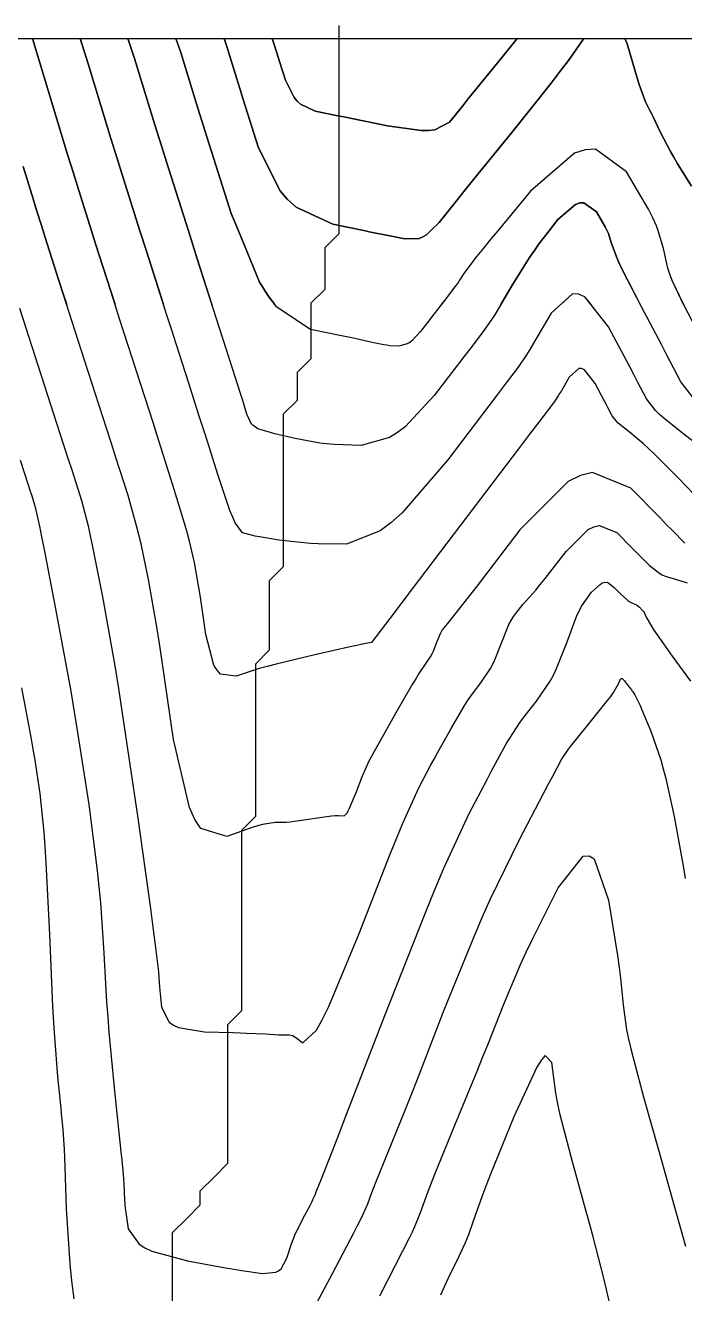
# Model space of a CAD drawing. Header units: metres. Extents: x 837117 to 838479, y 1189012 to 1191015.
# Drawn here: x 838301.2 to 838348.7, y 1190923.4 to 1191014.8 of the extents above; entities that cross this region are included whole.
import ezdxf

# ---------------------------------------------------------------- set-up
doc = ezdxf.new("R2010")
doc.units = ezdxf.units.M
doc.header["$LTSCALE"] = 0.3
for name, color, linetype in [('COTAS 10', 1, 'Continuous'), ('COTAS INT', 252, 'Continuous'), ('DRENAJE', 5, 'Continuous'), ('MARCO IMP', 130, 'Continuous')]:
    doc.layers.add(name, color=color, linetype=linetype)

msp = doc.modelspace()

# ---------------------------------------------------------------- linework, layer by layer
at = {"layer": 'COTAS 10'}
msp.add_lwpolyline([(838330.422, 1191000), (838330.136, 1190999.725), (838329.87, 1190999.576), (838329.599, 1190999.468), (838328.574, 1190999.421), (838327.135, 1190999.717), (838326.602, 1190999.826), (838326.011, 1190999.947), (838325.75, 1191000), (838323.392, 1191000.479), (838320.745, 1191001.706), (838320.136, 1191002.263), (838319.581, 1191002.916), (838318.024, 1191006.061), (838316.943, 1191009.46), (838316.687, 1191010.272), (838316.451, 1191011.027), (838315.754, 1191013.292), (838315.561, 1191013.872), (838315.754, 1191013.292), (838316.451, 1191011.027), (838316.687, 1191010.272), (838316.943, 1191009.46), (838318.024, 1191006.061), (838319.581, 1191002.916), (838320.136, 1191002.263), (838320.745, 1191001.706), (838323.392, 1191000.479), (838325.75, 1191000), (838326.011, 1190999.947), (838326.602, 1190999.826), (838327.135, 1190999.717), (838328.574, 1190999.421), (838329.599, 1190999.468), (838329.87, 1190999.576), (838330.136, 1190999.725), (838330.422, 1191000), (838331.052, 1191000.605), (838332.391, 1191002.3), (838332.923, 1191002.962), (838333.526, 1191003.709), (838336.288, 1191007.104), (838339.122, 1191010.656), (838339.77, 1191011.501), (838340.358, 1191012.287), (838341.465, 1191013.872), (838340.358, 1191012.287), (838339.77, 1191011.501), (838339.122, 1191010.656), (838336.288, 1191007.104), (838333.526, 1191003.709), (838332.923, 1191002.962), (838332.391, 1191002.3), (838331.052, 1191000.605)], close=True, dxfattribs=at)
for points in [[(838349.237, 1191003.216), (838348.207, 1191004.885), (838347.957, 1191005.313), (838347.722, 1191005.727), (838347.003, 1191007.1), (838346.459, 1191008.214), (838346.336, 1191008.464), (838346.224, 1191008.689), (838345.916, 1191009.294), (838345.573, 1191010.205), (838345.439, 1191010.623), (838345.288, 1191011.114), (838344.601, 1191013.484), (838344.421, 1191013.872), (838344.601, 1191013.484), (838345.288, 1191011.114), (838345.439, 1191010.623), (838345.573, 1191010.205), (838345.916, 1191009.294), (838346.224, 1191008.689), (838346.336, 1191008.464), (838346.459, 1191008.214), (838347.003, 1191007.1), (838347.722, 1191005.727), (838347.957, 1191005.313), (838348.207, 1191004.885), (838349.237, 1191003.216)], [(838301.088, 1191004.641), (838301.796, 1191002.31), (838301.969, 1191001.747), (838302.132, 1191001.22), (838302.516, 1191000), (838302.638, 1190999.612), (838303.346, 1190997.408), (838303.637, 1190996.506), (838303.969, 1190995.476), (838304.221, 1190994.695)], [(838348.748, 1190977.517), (838347.829, 1190978.439), (838347.437, 1190978.837), (838346.984, 1190979.298), (838344.85, 1190981.479), (838342.087, 1190982.593), (838341.239, 1190982.38), (838340.354, 1190981.942), (838336.857, 1190978.477), (838333.782, 1190974.435), (838333.164, 1190973.632), (838332.647, 1190972.966), (838331.619, 1190971.703), (838331.279, 1190971.272), (838331.195, 1190971.13), (838331.116, 1190970.978), (838330.864, 1190970.35), (838330.617, 1190969.711), (838330.539, 1190969.552), (838330.458, 1190969.402), (838330.133, 1190968.927), (838329.583, 1190968.111), (838329.36, 1190967.746), (838329.106, 1190967.32), (838327.933, 1190965.279), (838326.795, 1190963.256), (838326.563, 1190962.842), (838326.367, 1190962.49), (838325.959, 1190961.747), (838325.714, 1190961.204), (838325.62, 1190960.979), (838325.515, 1190960.72), (838325.043, 1190959.517), (838324.58, 1190958.399), (838324.481, 1190958.194), (838324.394, 1190958.035), (838324.185, 1190957.842), (838323.775, 1190957.876), (838323.561, 1190957.86), (838323.303, 1190957.834), (838320.626, 1190957.455), (838320.31, 1190957.42), (838320.022, 1190957.395), (838319.228, 1190957.374), (838318.328, 1190957.242), (838317.975, 1190957.146), (838317.577, 1190957.024), (838315.762, 1190956.369), (838313.89, 1190956.942), (838313.456, 1190957.595), (838313.058, 1190958.462), (838311.924, 1190963.375), (838311.101, 1190968.978), (838310.899, 1190970.279), (838310.709, 1190971.473), (838310.118, 1190974.879), (838309.576, 1190977.45), (838309.418, 1190978.117), (838309.256, 1190978.764), (838308.639, 1190980.936), (838307.77, 1190983.677), (838307.448, 1190984.682), (838307.092, 1190985.794), (838305.511, 1190990.701), (838303.969, 1190995.476), (838303.637, 1190996.506), (838303.346, 1190997.408), (838302.638, 1190999.612), (838302.516, 1191000), (838302.132, 1191001.22), (838301.969, 1191001.747), (838301.796, 1191002.31), (838301.088, 1191004.641)], [(838343.466, 1190922.206), (838342.914, 1190924.557), (838342.138, 1190927.536), (838341.898, 1190928.429), (838341.647, 1190929.352), (838340.649, 1190932.931), (838339.771, 1190936.322), (838339.595, 1190937.127), (838339.448, 1190937.874), (838339.159, 1190940.087), (838338.681, 1190940.604), (838338.415, 1190940.281), (838338.092, 1190939.757), (838336.44, 1190936.183), (838334.753, 1190932.056), (838334.407, 1190931.183), (838334.114, 1190930.427), (838333.494, 1190928.671), (838333.163, 1190927.67), (838333.052, 1190927.389), (838332.933, 1190927.107), (838332.434, 1190926.077), (838331.705, 1190924.568), (838331.441, 1190923.984), (838331.149, 1190923.328)]]:
    msp.add_lwpolyline(points, dxfattribs=at)
at = {"layer": 'COTAS INT'}
for points in [[(838349.96, 1190980.473), (838348.288, 1190982.182), (838346.531, 1190983.937), (838346.128, 1190984.322), (838345.762, 1190984.663), (838344.739, 1190985.528), (838344.074, 1190986.058), (838343.932, 1190986.187), (838343.809, 1190986.309), (838343.519, 1190986.684), (838343.227, 1190987.239), (838343.103, 1190987.474), (838342.96, 1190987.744), (838342.287, 1190989.015), (838341.518, 1190989.997), (838341.314, 1190990.085), (838341.114, 1190990.093), (838340.423, 1190989.46), (838339.854, 1190988.49), (838339.73, 1190988.286), (838339.622, 1190988.11), (838339.353, 1190987.706), (838338.222, 1190986.22), (838337.57, 1190985.361), (838336.772, 1190984.308), (838332.664, 1190978.89), (838328.587, 1190973.515), (838327.808, 1190972.489), (838327.181, 1190971.664), (838326.181, 1190970.355), (838326.17, 1190970.356), (838326.163, 1190970.356), (838326.149, 1190970.358), (838325.519, 1190970.223), (838325.128, 1190970.136), (838324.643, 1190970.029), (838322.105, 1190969.466), (838319.316, 1190968.802), (838318.672, 1190968.632), (838318.083, 1190968.468), (838316.421, 1190967.923), (838315.297, 1190968.073), (838315.048, 1190968.348), (838314.825, 1190968.723), (838314.245, 1190970.917), (838313.873, 1190973.45), (838313.782, 1190974.039), (838313.696, 1190974.578), (838313.429, 1190976.118), (838313.066, 1190977.655), (838312.921, 1190978.193), (838312.755, 1190978.779), (838311.995, 1190981.3), (838311.033, 1190984.345), (838310.741, 1190985.262), (838310.438, 1190986.21), (838309.252, 1190989.9), (838308.033, 1190993.678), (838307.71, 1190994.681), (838307.394, 1190995.667), (838306.301, 1190999.072), (838306.009, 1191000), (838305.093, 1191002.913), (838304.703, 1191004.173), (838304.29, 1191005.519), (838302.598, 1191011.087), (838301.756, 1191013.872), (838302.598, 1191011.087), (838304.29, 1191005.519), (838304.703, 1191004.173), (838305.093, 1191002.913), (838306.009, 1191000), (838306.301, 1190999.072), (838307.394, 1190995.667), (838307.705, 1190994.695)], [(838350.309, 1190984.1), (838348.702, 1190985.344), (838347.224, 1190986.52), (838346.91, 1190986.806), (838346.637, 1190987.076), (838345.993, 1190987.907), (838345.345, 1190989.14), (838345.069, 1190989.662), (838344.752, 1190990.262), (838343.26, 1190993.082), (838341.552, 1190995.261), (838341.099, 1190995.456), (838340.655, 1190995.475), (838339.121, 1190994.07), (838337.858, 1190991.917), (838337.584, 1190991.464), (838337.343, 1190991.073), (838336.746, 1190990.178), (838335.736, 1190988.857), (838335.235, 1190988.199), (838334.638, 1190987.412), (838331.68, 1190983.513), (838328.38, 1190979.703), (838327.567, 1190978.974), (838326.798, 1190978.385), (838324.384, 1190977.435), (838322.344, 1190977.461), (838321.811, 1190977.488), (838321.292, 1190977.524), (838319.529, 1190977.727), (838318.104, 1190977.966), (838317.798, 1190978.024), (838317.529, 1190978.08), (838316.875, 1190978.254), (838316.36, 1190978.979), (838316.179, 1190979.382), (838315.981, 1190979.873), (838315.127, 1190982.375), (838314.213, 1190985.277), (838313.978, 1190986.019), (838313.751, 1190986.735), (838312.993, 1190989.099), (838312.098, 1190991.879), (838311.784, 1190992.857), (838311.441, 1190993.925), (838309.964, 1190998.532), (838309.499, 1191000), (838308.311, 1191003.755), (838307.857, 1191005.211), (838307.405, 1191006.67), (838305.785, 1191011.976), (838305.194, 1191013.872), (838305.785, 1191011.976), (838307.405, 1191006.67), (838307.857, 1191005.211), (838308.311, 1191003.755), (838309.499, 1191000), (838309.964, 1190998.532), (838311.194, 1190994.695)], [(838335.493, 1190994.695), (838336.363, 1190996.158), (838337.559, 1190998.083), (838337.907, 1190998.593), (838338.262, 1190999.093), (838338.968, 1191000), (838339.604, 1191000.818), (838340.874, 1191001.915), (838341.183, 1191002.019), (838341.474, 1191002.037), (838342.374, 1191001.384), (838343.012, 1191000.302), (838343.14, 1191000.051), (838343.163, 1191000), (838343.14, 1191000.051), (838343.012, 1191000.302), (838342.374, 1191001.384), (838341.474, 1191002.037), (838341.183, 1191002.019), (838340.874, 1191001.915), (838339.604, 1191000.818), (838338.968, 1191000), (838338.262, 1190999.093), (838337.907, 1190998.593), (838337.559, 1190998.083), (838336.363, 1190996.158), (838335.323, 1190994.41), (838335.074, 1190994.011), (838334.841, 1190993.649), (838334.139, 1190992.649), (838333.251, 1190991.495), (838332.9, 1190991.036), (838332.504, 1190990.516), (838330.697, 1190988.136), (838328.61, 1190985.898), (838328.038, 1190985.469), (838327.469, 1190985.122), (838325.434, 1190984.555), (838323.476, 1190984.611), (838322.956, 1190984.657), (838322.444, 1190984.716), (838320.672, 1190985.037), (838319.218, 1190985.393), (838318.906, 1190985.474), (838318.634, 1190985.547), (838317.983, 1190985.746), (838317.624, 1190986), (838317.537, 1190986.107), (838317.456, 1190986.23), (838317.207, 1190986.807), (838317.005, 1190987.45), (838316.952, 1190987.615), (838316.902, 1190987.774), (838316.734, 1190988.298), (838316.162, 1190990.081), (838315.488, 1190992.183), (838313.627, 1190997.993), (838312.989, 1191000), (838311.55, 1191004.528), (838311.045, 1191006.135), (838310.57, 1191007.655), (838309.108, 1191012.414), (838308.634, 1191013.872), (838309.108, 1191012.414), (838310.57, 1191007.655), (838311.045, 1191006.135), (838311.55, 1191004.528), (838312.989, 1191000), (838313.627, 1190997.993), (838314.683, 1190994.695)], [(838349.62, 1190992.875), (838348.669, 1190994.674), (838347.844, 1190996.433), (838347.674, 1190996.881), (838347.529, 1190997.312), (838347.215, 1190998.728), (838346.828, 1191000), (838346.715, 1191000.373), (838346.452, 1191000.947), (838346.136, 1191001.574), (838344.543, 1191004.27), (838342.302, 1191005.899), (838341.576, 1191005.854), (838340.805, 1191005.593), (838337.639, 1191002.859), (838335.266, 1191000), (838334.804, 1190999.444), (838334.241, 1190998.754), (838333.773, 1190998.174), (838332.888, 1190997.005), (838332.523, 1190996.444), (838332.384, 1190996.248), (838332.229, 1190996.035), (838331.533, 1190995.12), (838330.765, 1190994.132), (838330.565, 1190993.873), (838330.371, 1190993.62), (838329.713, 1190992.758), (838329.096, 1190992.097), (838328.927, 1190991.97), (838328.758, 1190991.867), (838328.157, 1190991.699), (838327.497, 1190991.735), (838327.291, 1190991.761), (838327.076, 1190991.793), (838326.22, 1190991.967), (838324.98, 1190992.245), (838324.525, 1190992.342), (838324.02, 1190992.448), (838321.79, 1190992.907), (838319.362, 1190994.504), (838318.732, 1190995.327), (838318.121, 1190996.317), (838316.594, 1191000), (838316.069, 1191001.267), (838314.337, 1191006.712), (838313.927, 1191008.013), (838313.548, 1191009.225), (838312.431, 1191012.853), (838312.092, 1191013.872), (838312.431, 1191012.853), (838313.548, 1191009.225), (838313.927, 1191008.013), (838314.337, 1191006.712), (838316.069, 1191001.267), (838316.594, 1191000), (838318.121, 1190996.317), (838318.732, 1190995.327), (838319.216, 1190994.695)], [(838348.659, 1190994.695), (838347.844, 1190996.433), (838347.674, 1190996.881), (838347.529, 1190997.312), (838347.215, 1190998.728), (838346.828, 1191000), (838346.715, 1191000.373), (838346.452, 1191000.947), (838346.136, 1191001.574), (838344.543, 1191004.27), (838342.302, 1191005.899), (838341.576, 1191005.854), (838340.805, 1191005.593), (838337.639, 1191002.859), (838335.266, 1191000), (838334.804, 1190999.444), (838334.241, 1190998.754), (838333.773, 1190998.174), (838332.888, 1190997.005), (838332.523, 1190996.444), (838332.384, 1190996.248), (838332.229, 1190996.035), (838331.533, 1190995.12), (838331.203, 1190994.695)], [(838349.465, 1190987.842), (838348.467, 1190989.131), (838347.676, 1190990.638), (838347.384, 1190991.193), (838347.059, 1190991.808), (838345.622, 1190994.525), (838344.288, 1190997.126), (838344.028, 1190997.667), (838343.816, 1190998.131), (838343.446, 1190999.16), (838343.245, 1190999.82), (838343.163, 1191000), (838343.245, 1190999.82), (838343.446, 1190999.16), (838343.816, 1190998.131), (838344.028, 1190997.667), (838344.288, 1190997.126), (838345.535, 1190994.695)], [(838341.996, 1190994.695), (838341.552, 1190995.261), (838341.099, 1190995.456), (838340.655, 1190995.475), (838339.804, 1190994.695)], [(838300.814, 1190994.442), (838302.392, 1190989.575), (838303.975, 1190984.666), (838304.311, 1190983.621), (838304.603, 1190982.714), (838305.284, 1190980.573), (838305.756, 1190978.749), (838305.915, 1190978.041), (838306.086, 1190977.246), (838306.807, 1190973.64), (838307.678, 1190968.68), (838307.944, 1190967.031), (838308.221, 1190965.262), (838309.312, 1190957.876), (838310.25, 1190951.182), (838310.432, 1190949.849), (838310.579, 1190948.741), (838310.828, 1190946.621), (838310.876, 1190945.839), (838310.897, 1190945.575), (838310.922, 1190945.291), (838311.04, 1190944.091), (838311.602, 1190943.007), (838311.906, 1190942.795), (838312.276, 1190942.621), (838314.151, 1190942.311), (838316.221, 1190942.25), (838316.715, 1190942.232), (838317.173, 1190942.214), (838318.542, 1190942.148), (838319.497, 1190942.099), (838319.695, 1190942.092), (838319.865, 1190942.089), (838320.239, 1190942.099), (838320.507, 1190942.028), (838320.61, 1190941.972), (838320.724, 1190941.901), (838321.242, 1190941.514), (838322.225, 1190942.426), (838322.633, 1190943.173), (838323.1, 1190944.135), (838325.278, 1190949.395), (838327.498, 1190955.056), (838327.991, 1190956.27), (838328.432, 1190957.331), (838329.586, 1190959.886), (838330.436, 1190961.489), (838330.685, 1190961.949), (838330.94, 1190962.415), (838331.911, 1190964.16), (838332.861, 1190965.766), (838333.102, 1190966.145), (838333.335, 1190966.496), (838334.096, 1190967.527), (838334.748, 1190968.48), (838334.911, 1190968.781), (838335.066, 1190969.098), (838335.562, 1190970.379), (838336.066, 1190971.639), (838336.226, 1190971.943), (838336.394, 1190972.228), (838337.076, 1190973.093), (838338.004, 1190974.128), (838338.327, 1190974.519), (838338.68, 1190974.956), (838340.196, 1190976.914), (838341.792, 1190978.495), (838342.196, 1190978.695), (838342.583, 1190978.792), (838343.844, 1190978.284), (838344.908, 1190977.2), (838345.171, 1190976.935), (838345.421, 1190976.684), (838346.207, 1190975.903), (838346.918, 1190975.336), (838347.119, 1190975.219), (838347.321, 1190975.121), (838348.07, 1190974.913), (838348.907, 1190974.649)], [(838300.873, 1190983.496), (838301.451, 1190981.703), (838301.574, 1190981.322), (838301.68, 1190980.991), (838301.929, 1190980.209), (838302.256, 1190978.734), (838302.412, 1190977.966), (838302.596, 1190977.041), (838303.496, 1190972.401), (838304.51, 1190966.854), (838304.765, 1190965.358), (838305.01, 1190963.878), (838305.804, 1190958.676), (838306.413, 1190953.938), (838306.54, 1190952.75), (838306.65, 1190951.617), (838306.899, 1190947.974), (838307.099, 1190944.446), (838307.178, 1190943.386), (838307.267, 1190942.289), (838307.672, 1190938.026), (838308.054, 1190934.367), (838308.129, 1190933.652), (838308.19, 1190933.065), (838308.297, 1190932.019), (838308.316, 1190931.698), (838308.322, 1190931.568), (838308.327, 1190931.419), (838308.349, 1190930.734), (838308.409, 1190929.846), (838308.439, 1190929.569), (838308.474, 1190929.28), (838308.65, 1190928.124), (838309.435, 1190927.011), (838309.854, 1190926.749), (838310.361, 1190926.506), (838312.92, 1190925.796), (838315.655, 1190925.304), (838316.273, 1190925.199), (838316.83, 1190925.108), (838318.337, 1190924.891), (838319.281, 1190924.982), (838319.482, 1190925.085), (838319.659, 1190925.221), (838320.08, 1190925.993), (838320.412, 1190927.031), (838320.531, 1190927.335), (838320.663, 1190927.646), (838321.239, 1190928.83), (838321.772, 1190929.842), (838321.877, 1190930.045), (838321.963, 1190930.215), (838322.117, 1190930.55), (838322.2, 1190930.781), (838322.241, 1190930.886), (838322.29, 1190931.008), (838322.531, 1190931.596), (838323.414, 1190933.846), (838323.868, 1190935.016), (838324.412, 1190936.424), (838327.132, 1190943.483), (838330.08, 1190950.949), (838330.767, 1190952.613), (838331.398, 1190954.103), (838333.212, 1190958.025), (838334.505, 1190960.487), (838334.807, 1190961.055), (838335.085, 1190961.575), (838335.889, 1190963.042), (838336.615, 1190964.212), (838336.845, 1190964.545), (838337.086, 1190964.882), (838338.06, 1190966.128), (838339.038, 1190967.557), (838339.282, 1190968.009), (838339.515, 1190968.485), (838340.26, 1190970.409), (838340.939, 1190972.223), (838341.13, 1190972.631), (838341.322, 1190972.997), (838342.027, 1190973.979), (838342.64, 1190974.524), (838342.773, 1190974.615), (838342.891, 1190974.681), (838343.188, 1190974.703), (838343.447, 1190974.484), (838343.542, 1190974.399), (838343.646, 1190974.302), (838344.106, 1190973.86), (838344.559, 1190973.443), (838344.659, 1190973.362), (838344.748, 1190973.296), (838344.979, 1190973.18), (838345.154, 1190973.124), (838345.209, 1190973.096), (838345.265, 1190973.062), (838345.49, 1190972.894), (838345.709, 1190972.659), (838345.763, 1190972.584), (838345.813, 1190972.503), (838345.968, 1190972.173), (838346.337, 1190971.522), (838346.523, 1190971.239), (838346.745, 1190970.911), (838347.847, 1190969.357), (838349.15, 1190967.562)], [(838321.832, 1190922.004), (838323.366, 1190924.897), (838324.898, 1190927.814), (838325.201, 1190928.406), (838325.45, 1190928.904), (838325.909, 1190929.924), (838326.201, 1190930.734), (838326.344, 1190931.1), (838326.515, 1190931.528), (838327.358, 1190933.585), (838328.602, 1190936.661), (838329.025, 1190937.731), (838329.482, 1190938.895), (838331.417, 1190943.886), (838333.562, 1190949.181), (838334.151, 1190950.536), (838334.737, 1190951.843), (838336.839, 1190956.164), (838338.574, 1190959.485), (838338.929, 1190960.162), (838339.23, 1190960.734), (838339.867, 1190961.923), (838340.37, 1190962.659), (838340.587, 1190962.945), (838340.837, 1190963.267), (838342.023, 1190964.728), (838343.176, 1190966.165), (838343.407, 1190966.472), (838343.599, 1190966.74), (838343.973, 1190967.379), (838344.089, 1190967.671), (838344.119, 1190967.72), (838344.148, 1190967.756), (838344.243, 1190967.769), (838344.362, 1190967.642), (838344.406, 1190967.588), (838344.455, 1190967.527), (838344.67, 1190967.239), (838344.894, 1190966.93), (838344.948, 1190966.856), (838344.999, 1190966.786), (838345.154, 1190966.573), (838345.41, 1190966.063), (838345.524, 1190965.806), (838345.657, 1190965.499), (838346.293, 1190963.973), (838347.012, 1190961.901), (838347.197, 1190961.25), (838347.376, 1190960.565), (838347.969, 1190957.813), (838348.502, 1190954.905), (838348.642, 1190954.122), (838348.779, 1190953.348)], [(838300.966, 1190967.089), (838301.63, 1190963.52), (838301.782, 1190962.666), (838301.919, 1190961.869), (838302.297, 1190959.476), (838302.575, 1190956.694), (838302.649, 1190955.652), (838302.721, 1190954.493), (838302.971, 1190949.326), (838303.208, 1190944.146), (838303.272, 1190942.977), (838303.335, 1190941.925), (838303.558, 1190939.085), (838303.75, 1190937.228), (838303.794, 1190936.796), (838303.833, 1190936.398), (838303.942, 1190935.259), (838304.027, 1190933.829), (838304.052, 1190933.249), (838304.077, 1190932.589), (838304.173, 1190929.541), (838304.44, 1190925.59), (838304.572, 1190924.36), (838304.731, 1190923.072)], [(838326.769, 1190923.286), (838327.9, 1190925.487), (838328.916, 1190927.461), (838329.126, 1190927.898), (838329.306, 1190928.287), (838329.701, 1190929.297), (838330.201, 1190930.686), (838330.447, 1190931.314), (838330.74, 1190932.047), (838332.186, 1190935.575), (838333.79, 1190939.476), (838334.182, 1190940.445), (838334.552, 1190941.366), (838335.702, 1190944.289), (838336.914, 1190947.163), (838337.323, 1190948.052), (838337.763, 1190948.982), (838339.62, 1190952.679), (838341.434, 1190954.954), (838341.848, 1190954.988), (838342.223, 1190954.763), (838343.259, 1190951.797), (838343.898, 1190947.808), (838344.023, 1190946.939), (838344.125, 1190946.171), (838344.306, 1190944.249), (838344.554, 1190942.452), (838344.699, 1190941.764), (838344.877, 1190940.994), (838345.794, 1190937.525), (838346.846, 1190933.805), (838347.359, 1190931.992), (838348.159, 1190929.164), (838348.803, 1190926.867)]]:
    msp.add_lwpolyline(points, dxfattribs=at)
msp.add_lwpolyline([(838319.03, 1191013.872), (838319.077, 1191013.73), (838319.354, 1191012.83), (838319.448, 1191012.53), (838319.55, 1191012.207), (838319.98, 1191010.856), (838320.598, 1191009.605), (838320.819, 1191009.346), (838321.061, 1191009.124), (838322.114, 1191008.636), (838323.638, 1191008.324), (838324.177, 1191008.213), (838324.767, 1191008.091), (838327.323, 1191007.561), (838329.766, 1191007.236), (838330.286, 1191007.244), (838330.737, 1191007.294), (838331.802, 1191007.826), (838332.745, 1191009.021), (838333.12, 1191009.487), (838333.545, 1191010.014), (838335.491, 1191012.406), (838336.658, 1191013.872), (838335.491, 1191012.406), (838333.545, 1191010.014), (838333.12, 1191009.487), (838332.745, 1191009.021), (838331.802, 1191007.826), (838330.737, 1191007.294), (838330.286, 1191007.244), (838329.766, 1191007.236), (838327.323, 1191007.561), (838324.767, 1191008.091), (838324.177, 1191008.213), (838323.638, 1191008.324), (838322.114, 1191008.636), (838321.061, 1191009.124), (838320.819, 1191009.346), (838320.598, 1191009.605), (838319.98, 1191010.856), (838319.55, 1191012.207), (838319.448, 1191012.53), (838319.354, 1191012.83), (838319.077, 1191013.73)], close=True, dxfattribs=at)
at = {"layer": 'DRENAJE'}
for points in [[(838316.84, 1190945.834, 0), (838316.84, 1190946.833, 0), (838316.84, 1190947.833, 0), (838316.84, 1190948.833, 0), (838316.84, 1190949.832, 0), (838316.84, 1190950.832, 0), (838316.84, 1190951.832, 0), (838316.84, 1190952.831, 0), (838316.84, 1190953.831, 0), (838316.84, 1190954.831, 0), (838316.84, 1190955.83, 0), (838316.84, 1190956.83, 0), (838317.84, 1190957.83, 0), (838317.84, 1190958.829, 0), (838317.84, 1190959.829, 0), (838317.84, 1190960.828, 0), (838317.84, 1190961.828, 0), (838317.84, 1190962.828, 0), (838317.84, 1190963.827, 0), (838317.84, 1190964.827, 0), (838317.84, 1190965.827, 0), (838317.84, 1190966.826, 0), (838317.84, 1190967.826, 0), (838317.84, 1190968.826, 0), (838318.839, 1190969.825, 0), (838318.839, 1190970.825, 0), (838318.839, 1190971.825, 0), (838318.839, 1190972.824, 0), (838318.839, 1190973.824, 0), (838318.839, 1190974.824, 0), (838319.839, 1190975.823, 0), (838319.839, 1190976.823, 0), (838319.839, 1190977.823, 0), (838319.839, 1190978.822, 0), (838319.839, 1190979.822, 0), (838319.839, 1190980.822, 0), (838319.839, 1190981.821, 0), (838319.839, 1190982.821, 0), (838319.839, 1190983.821, 0), (838319.839, 1190984.82, 0), (838319.839, 1190985.82, 0), (838319.839, 1190986.82, 0), (838320.839, 1190987.819, 0), (838320.839, 1190988.819, 0), (838320.839, 1190989.819, 0), (838321.838, 1190990.818, 0), (838321.838, 1190991.818, 0), (838321.838, 1190992.818, 0), (838321.838, 1190993.817, 0), (838321.838, 1190994.817, 0), (838322.838, 1190995.817, 0), (838322.838, 1190996.816, 0), (838322.838, 1190997.816, 0), (838322.838, 1190998.816, 0), (838323.838, 1190999.815, 0), (838323.838, 1191000.815, 0), (838323.838, 1191001.815, 0), (838323.838, 1191002.814, 0), (838323.838, 1191003.814, 0), (838323.838, 1191004.814, 0), (838323.838, 1191005.813, 0), (838323.838, 1191006.813, 0), (838323.838, 1191007.813, 0), (838323.838, 1191008.812, 0), (838323.838, 1191009.812, 0), (838323.838, 1191010.812, 0), (838323.838, 1191011.811, 0), (838323.838, 1191012.811, 0), (838323.838, 1191013.811, 0), (838323.838, 1191014.81, 0)], [(838313.841, 1190929.839, 0), (838313.841, 1190930.839, 0), (838314.841, 1190931.838, 0), (838315.84, 1190932.838, 0), (838315.84, 1190933.838, 0), (838315.84, 1190934.837, 0), (838315.84, 1190935.837, 0), (838315.84, 1190936.837, 0), (838315.84, 1190937.836, 0), (838315.84, 1190938.836, 0), (838315.84, 1190939.836, 0), (838315.84, 1190940.835, 0), (838315.84, 1190941.835, 0), (838315.84, 1190942.835, 0), (838316.84, 1190943.834, 0), (838316.84, 1190944.834, 0), (838316.84, 1190945.834, 0)], [(838311.842, 1190922.841, 0), (838311.842, 1190923.841, 0), (838311.842, 1190924.841, 0), (838311.842, 1190925.84, 0), (838311.842, 1190926.84, 0), (838311.842, 1190927.84, 0), (838312.841, 1190928.839, 0), (838313.841, 1190929.839, 0)]]:
    msp.add_polyline3d(points, dxfattribs=at)
at = {"layer": 'MARCO IMP'}
msp.add_lwpolyline([(837116.514, 1189053.872), (837116.514, 1191013.872), (838476.514, 1191013.872), (838476.514, 1189053.872), (837116.514, 1189053.872)], dxfattribs=at)

doc.saveas('drawing.dxf')
